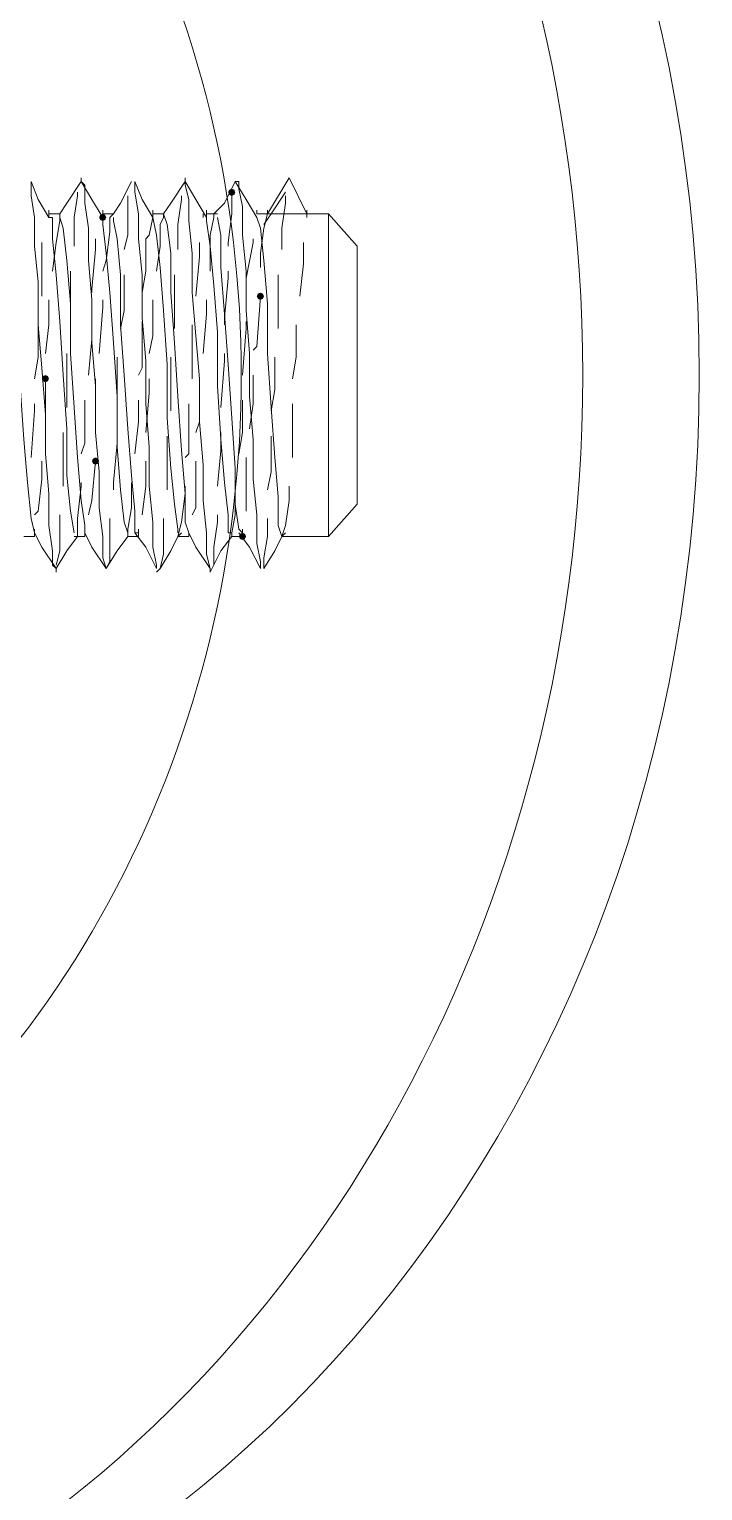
# Model space of a CAD drawing. Header units: millimetres. Extents: x 89051 to 218395, y -330386 to -125649.
# Drawn here: x 92590.13 to 92612.87, y -132875.65 to -132826.3 of the extents above; entities that cross this region are included whole.
import ezdxf

# ---------------------------------------------------------------- set-up
doc = ezdxf.new("R2010")
doc.units = ezdxf.units.MM
doc.header["$LTSCALE"] = 13
for name, pattern in [('1 实线', [0]), ('ACAD_ISO04W100', [30, 24, -3, 0, -3]), ('CENTER', [50.8, 31.75, -6.35, 6.35, -6.35])]:
    doc.linetypes.add(name, pattern=pattern)
doc.layers.get('0').update_dxf_attribs({"color": 1, "linetype": 'CENTER'})
doc.layers.add('C00-00-00', color=7, linetype='Continuous')
doc.layers.add('标注、文本', color=3, linetype='Continuous', lineweight=25)

msp = doc.modelspace()

# ---------------------------------------------------------------- hatches: boundary and pattern name
at = {"layer": 'C00-00-00'}
h = msp.add_hatch(color=256, dxfattribs=at)
h.dxf.hatch_style = 2
h.paths.add_polyline_path([(92597.088, -132831.808), (92597.052, -132831.894), (92596.967, -132831.929), (92596.882, -132831.894), (92596.846, -132831.808), (92596.882, -132831.723), (92596.967, -132831.687), (92597.052, -132831.723)])
h = msp.add_hatch(color=256, dxfattribs=at)
h.dxf.hatch_style = 2
h.paths.add_polyline_path([(92592.732, -132832.655), (92592.696, -132832.741), (92592.611, -132832.776), (92592.525, -132832.741), (92592.49, -132832.655), (92592.525, -132832.57), (92592.611, -132832.534), (92592.696, -132832.57)])
h = msp.add_hatch(color=256, dxfattribs=at)
h.dxf.hatch_style = 2
h.paths.add_polyline_path([(92598.056, -132835.318), (92598.02, -132835.403), (92597.935, -132835.439), (92597.85, -132835.403), (92597.814, -132835.318), (92597.85, -132835.232), (92597.935, -132835.197), (92598.02, -132835.232)])
h = msp.add_hatch(color=256, dxfattribs=at)
h.dxf.hatch_style = 2
h.paths.add_polyline_path([(92590.796, -132838.101), (92590.76, -132838.186), (92590.675, -132838.222), (92590.589, -132838.186), (92590.554, -132838.101), (92590.589, -132838.015), (92590.675, -132837.98), (92590.76, -132838.015)])
h = msp.add_hatch(color=256, dxfattribs=at)
h.dxf.hatch_style = 2
h.paths.add_polyline_path([(92592.49, -132840.884), (92592.454, -132840.969), (92592.369, -132841.005), (92592.283, -132840.969), (92592.248, -132840.884), (92592.283, -132840.799), (92592.369, -132840.763), (92592.454, -132840.799)])
h = msp.add_hatch(color=256, dxfattribs=at)
h.dxf.hatch_style = 2
h.paths.add_polyline_path([(92597.451, -132843.425), (92597.415, -132843.511), (92597.33, -132843.546), (92597.245, -132843.511), (92597.209, -132843.425), (92597.245, -132843.34), (92597.33, -132843.304), (92597.415, -132843.34)])

# ---------------------------------------------------------------- linework, layer by layer
at = {"color": 7, "linetype": '1 实线', "lineweight": 0}
for centre, major_axis, ratio, start_param, end_param in [((92568.998, -132837.98), (0, 45.983), 0.866025, 2.304713, 7.120065), ((92572.931, -132837.98), (0, 45.983), 0.866025, 3.141593, 6.283185), ((92565.852, -132837.98), (0, -34.608), 0.908418, 6.283185, 9.424778)]:
    msp.add_ellipse(centre, major_axis=major_axis, ratio=ratio, start_param=start_param, end_param=end_param, dxfattribs=at)
at = {"layer": 'C00-00-00', "lineweight": 15}
for points in [[(92590.796, -132832.655), (92590.433, -132832.05), (92590.191, -132831.445)], [(92590.191, -132831.445), (92590.191, -132831.929), (92590.312, -132832.655), (92590.312, -132833.624), (92590.433, -132834.834), (92590.433, -132836.286), (92590.554, -132837.738), (92590.675, -132839.311), (92590.675, -132840.642), (92590.796, -132841.973), (92590.796, -132843.062), (92590.917, -132843.909), (92590.917, -132844.393), (92591.038, -132844.514)], [(92591.885, -132831.445), (92591.401, -132832.171), (92591.159, -132832.534)], [(92591.885, -132831.445), (92591.885, -132831.324)], [(92592.611, -132832.655), (92592.248, -132832.05), (92591.885, -132831.445)], [(92591.885, -132831.445), (92592.006, -132831.566), (92592.006, -132832.171), (92592.127, -132833.019), (92592.127, -132834.108), (92592.248, -132835.439), (92592.248, -132836.891), (92592.369, -132838.343), (92592.369, -132839.916), (92592.49, -132841.247), (92592.49, -132842.457), (92592.611, -132843.425), (92592.611, -132844.151), (92592.732, -132844.514)], [(92593.579, -132831.445), (92593.216, -132832.171), (92592.974, -132832.534)], [(92594.305, -132832.655), (92593.942, -132832.05), (92593.7, -132831.445)], [(92593.7, -132831.445), (92593.7, -132831.808), (92593.821, -132832.534), (92593.821, -132833.382), (92593.942, -132834.592), (92593.942, -132836.044), (92594.063, -132837.496), (92594.063, -132838.948), (92594.184, -132840.4), (92594.184, -132841.731), (92594.305, -132842.941), (92594.305, -132843.788), (92594.426, -132844.393), (92594.426, -132844.514)], [(92595.394, -132831.445), (92594.91, -132832.171), (92594.668, -132832.534)], [(92595.394, -132831.445), (92595.394, -132831.324)], [(92596.12, -132832.655), (92595.757, -132832.05), (92595.394, -132831.445)], [(92595.394, -132831.445), (92595.394, -132831.566), (92595.515, -132832.05), (92595.515, -132832.776), (92595.636, -132833.866), (92595.636, -132835.197), (92595.757, -132836.649), (92595.878, -132838.101), (92595.878, -132839.553), (92595.999, -132841.005), (92595.999, -132842.215), (92596.12, -132843.304), (92596.12, -132844.03), (92596.241, -132844.514)], [(92597.088, -132831.445), (92596.725, -132832.171), (92596.362, -132832.534)], [(92597.814, -132832.655), (92597.451, -132832.05), (92597.088, -132831.445)], [(92597.088, -132831.445), (92597.209, -132831.445), (92597.209, -132831.687), (92597.33, -132832.292), (92597.33, -132833.261), (92597.451, -132834.471), (92597.451, -132835.802), (92597.572, -132837.254), (92597.572, -132838.706), (92597.693, -132840.158), (92597.693, -132841.489), (92597.814, -132842.699), (92597.814, -132843.667), (92597.935, -132844.272), (92597.935, -132844.514)], [(92598.903, -132831.324), (92598.177, -132832.534)], [(92599.508, -132832.534), (92598.903, -132831.324)], [(92591.643, -132832.655), (92591.764, -132831.929)], [(92591.764, -132831.929), (92591.764, -132831.808)], [(92593.458, -132832.413), (92593.458, -132831.929)], [(92595.273, -132832.05), (92595.273, -132831.929)], [(92596.967, -132832.534), (92596.967, -132831.808)], [(92598.782, -132831.808), (92598.298, -132832.534)], [(92598.782, -132832.171), (92598.782, -132831.929)], [(92590.796, -132832.534), (92590.796, -132832.413)], [(92592.611, -132832.534), (92592.611, -132832.413)], [(92593.458, -132833.261), (92593.458, -132832.413)], [(92594.305, -132832.534), (92594.305, -132832.413)], [(92595.152, -132832.897), (92595.273, -132832.05)], [(92596.12, -132832.534), (92596.12, -132832.413)], [(92597.814, -132832.534), (92597.814, -132832.413)], [(92598.177, -132832.534), (92598.177, -132832.413)], [(92598.661, -132833.019), (92598.782, -132832.171)], [(92599.508, -132832.534), (92599.508, -132832.413)], [(92590.312, -132843.304), (92590.191, -132842.82), (92590.07, -132841.61), (92589.949, -132840.158), (92589.828, -132838.343), (92589.828, -132836.528), (92589.707, -132834.955), (92589.586, -132833.624), (92589.465, -132832.776), (92589.465, -132832.655)], [(92590.796, -132832.655), (92590.796, -132832.534)], [(92591.159, -132832.534), (92590.796, -132832.534)], [(92590.796, -132832.655), (92590.917, -132832.655), (92590.917, -132833.382), (92591.038, -132834.592), (92591.159, -132836.165), (92591.28, -132837.98), (92591.401, -132839.795), (92591.401, -132841.368), (92591.522, -132842.578), (92591.643, -132843.304)], [(92591.159, -132832.776), (92591.038, -132833.503)], [(92591.159, -132832.534), (92591.159, -132832.655)], [(92591.159, -132832.655), (92591.159, -132832.776)], [(92592.006, -132843.304), (92592.006, -132843.062), (92591.885, -132842.215), (92591.764, -132840.763), (92591.643, -132839.069), (92591.522, -132837.254), (92591.522, -132835.56), (92591.401, -132834.108), (92591.28, -132833.019), (92591.159, -132832.655)], [(92591.643, -132833.624), (92591.643, -132832.655)], [(92592.974, -132832.534), (92592.611, -132832.534)], [(92592.611, -132832.655), (92592.611, -132832.897), (92592.732, -132833.866), (92592.853, -132835.197), (92592.974, -132836.891), (92593.095, -132838.706), (92593.095, -132840.4), (92593.216, -132841.852), (92593.337, -132842.941), (92593.458, -132843.304)], [(92592.974, -132832.534), (92592.853, -132832.655)], [(92592.853, -132832.655), (92592.853, -132833.14)], [(92593.821, -132843.304), (92593.7, -132843.304), (92593.7, -132842.578), (92593.579, -132841.368), (92593.458, -132839.795), (92593.337, -132837.98), (92593.216, -132836.286), (92593.216, -132834.592), (92593.095, -132833.382), (92592.974, -132832.776), (92592.974, -132832.655)], [(92594.184, -132833.261), (92594.305, -132832.655)], [(92594.305, -132832.655), (92594.305, -132832.534)], [(92594.668, -132832.534), (92594.305, -132832.534)], [(92594.305, -132832.655), (92594.426, -132833.261), (92594.547, -132834.35), (92594.668, -132835.802), (92594.789, -132837.617), (92594.789, -132839.432), (92594.91, -132841.126), (92595.031, -132842.336), (92595.152, -132843.183), (92595.152, -132843.304)], [(92594.668, -132832.655), (92594.547, -132832.897)], [(92594.547, -132832.897), (92594.547, -132833.624)], [(92594.668, -132832.534), (92594.668, -132832.655)], [(92595.515, -132843.304), (92595.394, -132842.941), (92595.394, -132841.973), (92595.273, -132840.521), (92595.152, -132838.706), (92595.031, -132836.891), (92594.91, -132835.197), (92594.91, -132833.866), (92594.789, -132832.897), (92594.668, -132832.534), (92594.668, -132832.655)], [(92595.152, -132833.745), (92595.152, -132832.897)], [(92595.999, -132832.655), (92595.999, -132832.534)], [(92596.12, -132832.655), (92596.12, -132832.534)], [(92596.483, -132832.534), (92596.12, -132832.534)], [(92596.12, -132832.655), (92596.12, -132832.776), (92596.241, -132833.624), (92596.362, -132834.955), (92596.483, -132836.528), (92596.483, -132838.343), (92596.604, -132840.158), (92596.725, -132841.61), (92596.846, -132842.699), (92596.846, -132843.304), (92596.967, -132843.304)], [(92596.362, -132832.655), (92596.241, -132833.261)], [(92596.362, -132832.534), (92596.362, -132832.655)], [(92597.33, -132843.304), (92597.209, -132843.183), (92597.088, -132842.336), (92597.088, -132841.126), (92596.967, -132839.432), (92596.846, -132837.617), (92596.725, -132835.923), (92596.604, -132834.35), (92596.604, -132833.261), (92596.483, -132832.655)], [(92596.846, -132833.503), (92596.967, -132832.534)], [(92600.234, -132832.534), (92597.814, -132832.534)], [(92597.814, -132832.655), (92597.935, -132833.019), (92598.056, -132834.108), (92598.177, -132835.56), (92598.177, -132837.254), (92598.298, -132839.069), (92598.419, -132840.763), (92598.54, -132842.094), (92598.54, -132843.062), (92598.661, -132843.425)], [(92598.177, -132832.534), (92598.056, -132833.019)], [(92598.298, -132832.534), (92598.056, -132832.897)], [(92598.177, -132832.534), (92599.508, -132832.534)], [(92599.508, -132832.655), (92599.508, -132832.534)], [(92601.202, -132833.624), (92600.234, -132832.534)], [(92600.234, -132837.98), (92600.234, -132837.012), (92600.234, -132835.923), (92600.234, -132835.076), (92600.234, -132834.229), (92600.234, -132833.624), (92600.234, -132833.019), (92600.234, -132832.776), (92600.234, -132832.534)], [(92592.369, -132833.745), (92592.369, -132833.382)], [(92592.853, -132833.14), (92592.732, -132834.108)], [(92593.337, -132833.745), (92593.458, -132833.261)], [(92594.063, -132833.382), (92594.184, -132833.261)], [(92594.063, -132834.471), (92594.063, -132833.382)], [(92596.241, -132833.261), (92596.241, -132834.471)], [(92597.693, -132833.503), (92597.693, -132833.382)], [(92598.056, -132833.019), (92597.935, -132833.866)], [(92598.661, -132833.745), (92598.661, -132833.019)], [(92590.554, -132834.229), (92590.554, -132833.503)], [(92591.038, -132833.503), (92590.917, -132834.471)], [(92592.248, -132835.076), (92592.369, -132833.745)], [(92594.547, -132833.624), (92594.426, -132834.471)], [(92595.878, -132833.987), (92595.878, -132833.503)], [(92596.846, -132833.624), (92596.846, -132833.503)], [(92597.451, -132834.713), (92597.693, -132833.503)], [(92597.935, -132833.866), (92597.935, -132834.35)], [(92599.387, -132834.229), (92599.387, -132833.503)], [(92601.202, -132833.624), (92601.202, -132833.745), (92601.202, -132834.229), (92601.202, -132834.713), (92601.202, -132835.439), (92601.202, -132836.165), (92601.202, -132837.012), (92601.202, -132837.98)], [(92590.554, -132835.318), (92590.554, -132834.229)], [(92592.732, -132834.108), (92592.611, -132834.471)], [(92595.757, -132835.318), (92595.878, -132833.987)], [(92599.266, -132835.318), (92599.387, -132834.229)], [(92591.522, -132834.955), (92591.522, -132834.471)], [(92593.337, -132835.802), (92593.337, -132834.592)], [(92593.942, -132835.197), (92594.063, -132834.471)], [(92595.031, -132835.197), (92595.031, -132834.592)], [(92596.725, -132836.044), (92596.846, -132834.713)], [(92596.846, -132834.713), (92596.846, -132834.471)], [(92597.451, -132835.197), (92597.451, -132834.713)], [(92598.54, -132835.439), (92598.54, -132834.592)], [(92591.522, -132836.286), (92591.522, -132834.955)], [(92592.248, -132835.197), (92592.248, -132835.076)], [(92595.031, -132836.407), (92595.031, -132835.197)], [(92597.935, -132835.318), (92597.814, -132837.012)], [(92590.796, -132835.439), (92590.796, -132836.286)], [(92592.611, -132835.681), (92592.49, -132837.254)], [(92592.611, -132835.439), (92592.611, -132835.681)], [(92593.216, -132836.407), (92593.337, -132835.802)], [(92594.305, -132835.439), (92594.305, -132836.649)], [(92596.12, -132835.439), (92596.12, -132835.923)], [(92598.54, -132836.407), (92598.54, -132835.439)], [(92590.433, -132837.375), (92590.433, -132836.286)], [(92590.796, -132836.286), (92590.675, -132837.254)], [(92592.248, -132836.77), (92592.248, -132836.165)], [(92593.942, -132837.738), (92593.942, -132836.165)], [(92595.636, -132837.012), (92595.636, -132836.286)], [(92596.12, -132835.923), (92595.999, -132837.254)], [(92596.725, -132836.286), (92596.725, -132836.044)], [(92597.451, -132836.407), (92597.451, -132836.165)], [(92599.145, -132837.375), (92599.145, -132836.286)], [(92592.127, -132837.98), (92592.248, -132836.77)], [(92594.305, -132836.649), (92594.184, -132837.254)], [(92597.33, -132837.98), (92597.451, -132836.407)], [(92591.401, -132837.859), (92591.401, -132837.254)], [(92595.636, -132838.101), (92595.636, -132837.012)], [(92596.725, -132837.496), (92596.725, -132837.254)], [(92597.814, -132837.012), (92597.693, -132837.133)], [(92590.312, -132838.101), (92590.433, -132837.375)], [(92591.401, -132839.069), (92591.401, -132837.859)], [(92593.095, -132838.827), (92593.095, -132837.375)], [(92593.821, -132837.98), (92593.942, -132837.738)], [(92594.91, -132838.222), (92594.91, -132837.375)], [(92596.604, -132839.069), (92596.725, -132837.496)], [(92598.419, -132838.464), (92598.419, -132837.375)], [(92599.024, -132838.101), (92599.145, -132837.375)], [(92590.675, -132838.101), (92590.675, -132839.916)], [(92592.369, -132838.101), (92592.369, -132839.19)], [(92594.184, -132838.101), (92594.184, -132838.585)], [(92594.91, -132839.19), (92594.91, -132838.222)], [(92595.878, -132838.101), (92595.878, -132839.553)], [(92597.693, -132837.98), (92597.693, -132838.948)], [(92600.234, -132843.425), (92600.234, -132843.183), (92600.234, -132842.941), (92600.234, -132842.336), (92600.234, -132841.731), (92600.234, -132840.884), (92600.234, -132840.037), (92600.234, -132838.948), (92600.234, -132837.98)], [(92601.202, -132837.98), (92601.202, -132838.948), (92601.202, -132839.795), (92601.202, -132840.521), (92601.202, -132841.247), (92601.202, -132841.852), (92601.202, -132842.215), (92601.202, -132842.336)], [(92592.006, -132840.279), (92592.006, -132838.827)], [(92593.095, -132839.19), (92593.095, -132838.827)], [(92593.821, -132839.553), (92593.821, -132838.827)], [(92594.184, -132838.585), (92594.063, -132839.916)], [(92597.33, -132839.916), (92597.33, -132838.827)], [(92598.298, -132839.19), (92598.419, -132838.464)], [(92590.191, -132840.763), (92590.312, -132839.19)], [(92590.312, -132839.19), (92590.312, -132838.948)], [(92592.369, -132839.19), (92592.369, -132839.916)], [(92595.515, -132840.642), (92595.515, -132838.948)], [(92597.693, -132838.948), (92597.572, -132839.795)], [(92599.024, -132839.19), (92599.024, -132838.948)], [(92599.024, -132840.763), (92599.024, -132839.19)], [(92593.7, -132840.642), (92593.821, -132839.553)], [(92595.878, -132839.553), (92595.757, -132839.916)], [(92591.28, -132840.763), (92591.28, -132839.916)], [(92591.885, -132840.642), (92592.006, -132840.279)], [(92592.974, -132841.61), (92593.095, -132840.279)], [(92593.095, -132840.279), (92593.095, -132840.037)], [(92594.789, -132841.005), (92594.789, -132840.037)], [(92596.604, -132840.521), (92596.604, -132839.916)], [(92597.209, -132840.642), (92597.33, -132839.916)], [(92598.298, -132841.247), (92598.298, -132840.037)], [(92591.28, -132841.731), (92591.28, -132840.763)], [(92595.394, -132840.763), (92595.515, -132840.642)], [(92596.483, -132841.731), (92596.604, -132840.521)], [(92597.451, -132840.763), (92597.451, -132841.973)], [(92590.554, -132840.884), (92590.554, -132841.489)], [(92592.369, -132840.884), (92592.248, -132842.215)], [(92594.063, -132840.884), (92594.063, -132841.731)], [(92594.789, -132841.852), (92594.789, -132841.005)], [(92595.757, -132840.884), (92595.757, -132841.126)], [(92595.757, -132841.126), (92595.757, -132842.457)], [(92598.177, -132841.852), (92598.298, -132841.247)], [(92590.554, -132841.489), (92590.433, -132842.578)], [(92591.764, -132842.82), (92591.885, -132841.731)], [(92591.885, -132841.731), (92591.885, -132841.61)], [(92592.974, -132841.852), (92592.974, -132841.61)], [(92593.579, -132842.457), (92593.579, -132841.61)], [(92594.063, -132841.731), (92593.942, -132842.699)], [(92595.394, -132841.973), (92595.394, -132841.731)], [(92597.088, -132842.699), (92597.088, -132841.61)], [(92598.903, -132842.215), (92598.903, -132841.731)], [(92592.248, -132842.215), (92592.127, -132842.699)], [(92595.273, -132842.941), (92595.394, -132841.973)], [(92597.451, -132841.973), (92597.451, -132842.578)], [(92598.782, -132843.062), (92598.903, -132842.215)], [(92590.433, -132842.578), (92590.312, -132842.699)], [(92591.159, -132843.183), (92591.159, -132842.699)], [(92593.458, -132843.183), (92593.579, -132842.457)], [(92595.757, -132842.457), (92595.636, -132842.699)], [(92596.483, -132842.941), (92596.483, -132842.699)], [(92596.967, -132843.304), (92597.088, -132842.699)], [(92600.234, -132843.425), (92601.202, -132842.336)], [(92590.312, -132843.304), (92590.312, -132843.183)], [(92591.159, -132843.909), (92591.159, -132843.183)], [(92591.764, -132843.304), (92591.764, -132842.82)], [(92592.853, -132843.667), (92592.853, -132842.82)], [(92593.458, -132843.304), (92593.458, -132843.183)], [(92593.821, -132843.304), (92593.821, -132843.183)], [(92594.668, -132843.304), (92594.668, -132842.82)], [(92595.152, -132843.425), (92595.273, -132842.941)], [(92596.362, -132843.788), (92596.483, -132842.941)], [(92597.33, -132843.304), (92597.33, -132843.183)], [(92598.177, -132843.425), (92598.177, -132842.82)], [(92598.661, -132843.425), (92598.782, -132843.062)], [(92589.949, -132843.425), (92590.312, -132843.425)], [(92590.312, -132843.425), (92590.312, -132843.304)], [(92590.312, -132843.304), (92590.554, -132843.788), (92591.038, -132844.514)], [(92591.038, -132844.514), (92591.401, -132843.909), (92591.764, -132843.425)], [(92591.643, -132843.425), (92592.006, -132843.425)], [(92591.764, -132843.425), (92591.764, -132843.304)], [(92592.006, -132843.425), (92592.006, -132843.304)], [(92592.006, -132843.425), (92592.006, -132843.304)], [(92592.006, -132843.304), (92592.248, -132843.788), (92592.732, -132844.514)], [(92592.732, -132844.514), (92593.095, -132843.909), (92593.458, -132843.425)], [(92592.853, -132844.272), (92592.853, -132843.667)], [(92593.458, -132843.425), (92593.458, -132843.304)], [(92593.458, -132843.425), (92593.821, -132843.425)], [(92593.7, -132843.304), (92594.063, -132843.788), (92594.426, -132844.514)], [(92593.821, -132843.425), (92593.821, -132843.304)], [(92594.547, -132844.514), (92594.91, -132843.909), (92595.152, -132843.425)], [(92594.668, -132844.03), (92594.668, -132843.304)], [(92595.152, -132843.425), (92595.273, -132843.304)], [(92595.152, -132843.425), (92595.515, -132843.425)], [(92595.515, -132843.304), (92595.515, -132843.425)], [(92595.515, -132843.425), (92595.515, -132843.304)], [(92595.515, -132843.425), (92595.515, -132843.304)], [(92595.515, -132843.304), (92595.757, -132843.788), (92596.241, -132844.514)], [(92596.241, -132844.635), (92596.604, -132843.909), (92596.967, -132843.425)], [(92596.967, -132843.425), (92596.967, -132843.304)], [(92596.967, -132843.425), (92597.33, -132843.425)], [(92597.209, -132843.304), (92597.572, -132843.788), (92597.935, -132844.514)], [(92597.33, -132843.425), (92597.33, -132843.304)], [(92598.056, -132844.151), (92598.177, -132843.425)], [(92598.056, -132844.514), (92598.419, -132843.909), (92598.661, -132843.425)], [(92598.661, -132843.425), (92598.782, -132843.304)], [(92598.661, -132843.425), (92600.234, -132843.425)], [(92591.038, -132844.393), (92591.159, -132843.909)], [(92592.732, -132844.514), (92592.853, -132844.272)], [(92594.547, -132844.514), (92594.668, -132844.03)], [(92596.362, -132844.393), (92596.362, -132843.788)], [(92598.056, -132844.514), (92598.056, -132844.151)], [(92591.038, -132844.635), (92591.038, -132844.514)], [(92594.426, -132844.635), (92594.547, -132844.514)], [(92596.241, -132844.635), (92596.241, -132844.514)]]:
    msp.add_lwpolyline(points, dxfattribs=at)
at = {"layer": '标注、文本', "color": 1, "linetype": 'ACAD_ISO04W100', "lineweight": 15}
msp.add_line((92968.431, -132837.98), (92439.431, -132837.98), dxfattribs=at)

doc.saveas('drawing.dxf')
